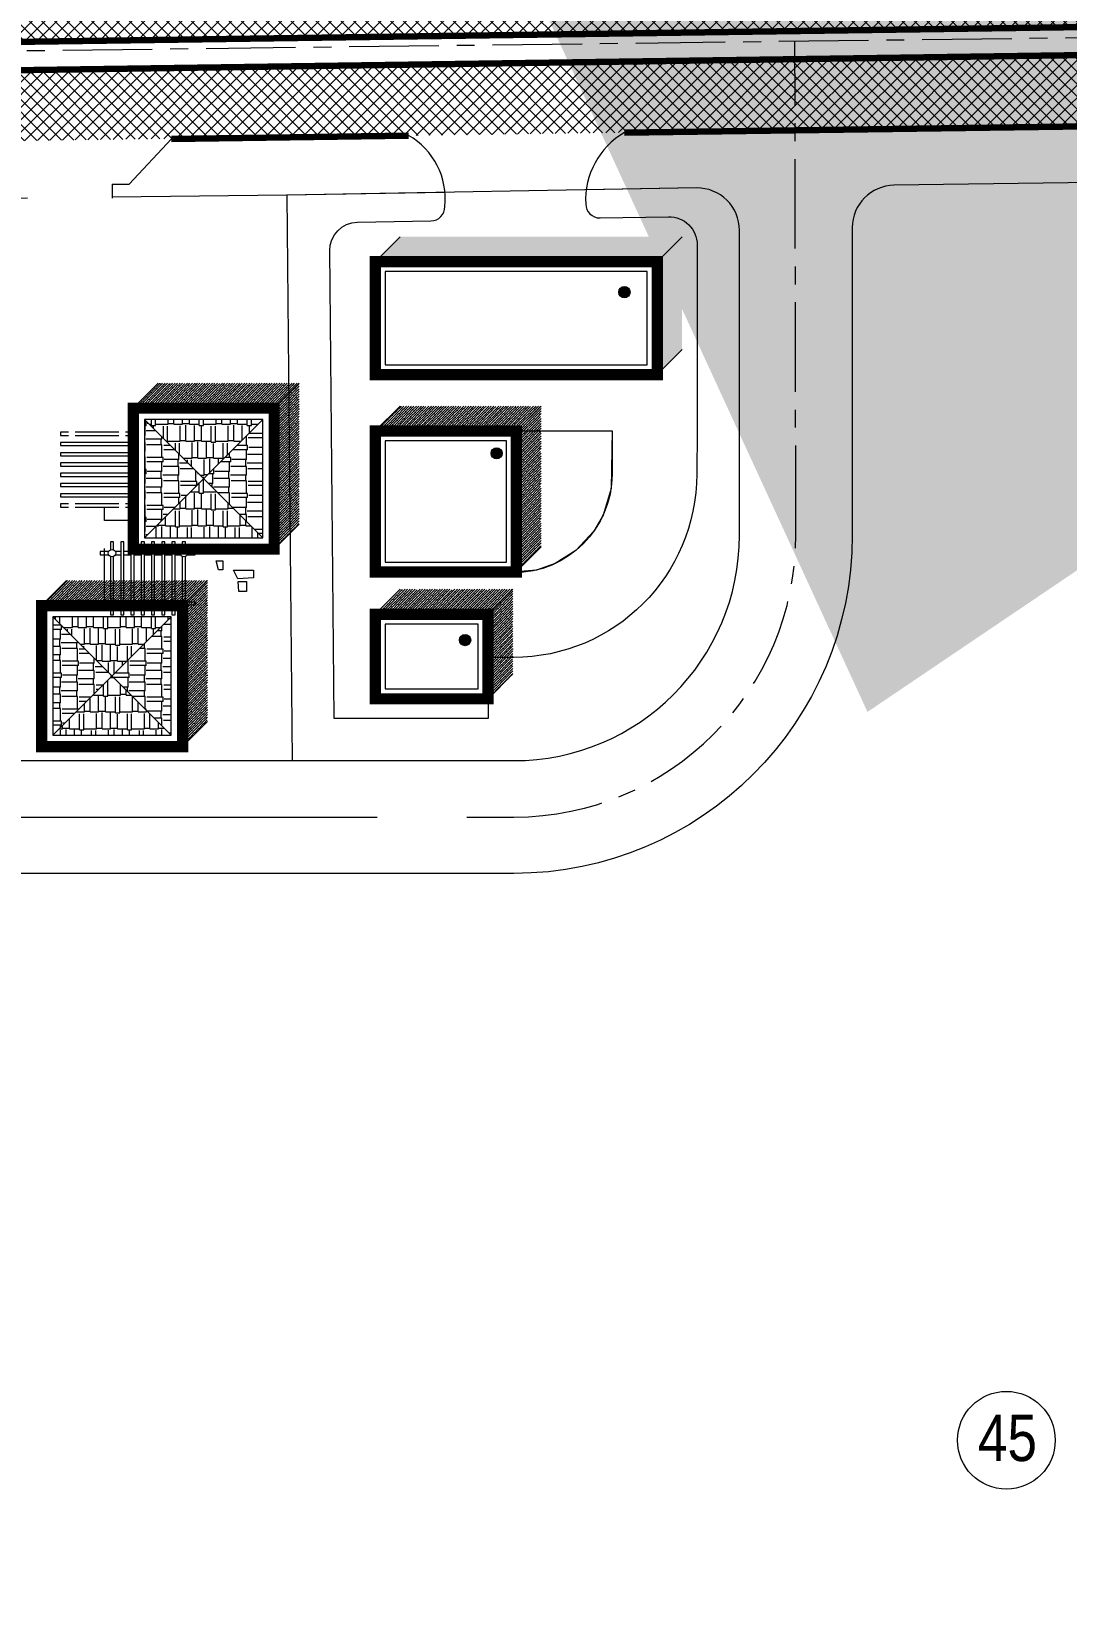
# Model space of a CAD drawing. Header units: millimetres. Extents: x 89040 to 596321, y -313033 to 2401191.
# Drawn here: x 595844.7 to 595918.1, y 1200502.9 to 1200615.6 of the extents above; entities that cross this region are included whole.
import ezdxf

# ---------------------------------------------------------------- set-up
doc = ezdxf.new("R2010")
doc.units = ezdxf.units.MM
doc.header["$MEASUREMENT"] = 0
doc.linetypes.add('CENTER', pattern=[50.800000000000004, 31.75, -6.349999999999999, 6.349999999999999, -6.349999999999999])
doc.layers.get('0').update_dxf_attribs({"color": 251, "lineweight": 9})
for name, color, linetype, lineweight in [('BONG', 250, 'Continuous', 9), ('BONGDO', 251, 'Continuous', 9), ('CONGTRINH', 7, 'Continuous', 20), ('CONGTRINH2', 30, 'Continuous', 18), ('KY HIEU', 9, 'Continuous', 9), ('LEDUONG', 6, 'Continuous', 20), ('LONGDUONG', 4, 'Continuous', 90), ('SO', 61, 'Continuous', 18), ('tang cao', 7, 'Continuous', 5), ('truc', 8, 'CENTER', 9), ('XE', 8, 'Continuous', 5)]:
    doc.layers.add(name, color=color, linetype=linetype, lineweight=lineweight)
doc.layers.add('DUONG NOI BO CONG TRINH', color=7, linetype='Continuous', lineweight=20, true_color=0x5e5e5e)
doc.styles.add('STYLE2', font='VHELVCN.TTF')
doc.styles.add('THAO', font='VHELVCN.TTF')
doc.dimstyles.new('SK100-M', dxfattribs={"dimscale": 100, "dimtxt": 3.6, "dimasz": 1.5, "dimexe": 3, "dimexo": 2, "dimgap": 0.5, "dimtad": 1, "dimdec": 0, "dimtxsty": 'THAO', "dimblk": 'ARCHTICK', "dimcen": 0.091, "dimdle": 3, "dimclrd": 256, "dimclre": 256, "dimclrt": 9, "dimadec": 0, "dimazin": 0, "dimtfac": 1, "dimtdec": 0, "dimtmove": 2, "dimatfit": 3, "dimfxl": 55, "dimfxlon": 1, "dimlwe": -1, "dimarcsym": 0})
pattern_1 = [(45, (27179.21699432831, -3.795911343069747), (-0.4419417382415922, 0.4419417382415923), []), (135, (27179.21699432831, -3.795911343069747), (-0.4419417382415923, -0.4419417382415922), [])]
pattern_2 = [(90, (594650.3527654881, 1198136.11866812), (-1.199999999999999, 2.55), [0.6000000000000001, -0.5, 0.7000000000000001, -0.3, 0.9, -0.4]), (90, (594650.302765488, 1198136.71866812), (-1.199999999999999, 2.55), [0.5, -1.9, 0.4, -0.6000000000000001]), (90, (594650.427765488, 1198137.91866812), (-1.199999999999999, 2.55), [0.3, -3.1]), (180, (594650.3527654881, 1198136.11866812), (-1.2, -0.85), [1.15, -3.65]), (180, (594650.3527654881, 1198136.71866812), (-1.2, -0.85), [1.125, -3.675]), (180, (594650.3527654881, 1198137.21866812), (-1.2, -0.85), [1.05, -3.75]), (180, (594650.427765488, 1198137.91866812), (-1.2, -0.85), [1.15, -3.65]), (180, (594650.427765488, 1198138.21866812), (-1.2, -0.85), [1.15, -3.65]), (180, (594650.3527654881, 1198139.11866812), (-1.2, -0.85), [1.1, -3.7])]
pattern_3 = [(0, (594650.3527654881, 1198136.11866812), (2.55, 1.2), [0.6000000000000001, -0.5, 0.7000000000000001, -0.3, 0.9, -0.4]), (0, (594650.9527654881, 1198136.16866812), (2.55, 1.2), [0.5, -1.9, 0.4, -0.6000000000000001]), (0, (594652.152765488, 1198136.04366812), (2.55, 1.2), [0.3, -3.1]), (90, (594650.3527654881, 1198136.11866812), (-0.85, 1.2), [1.15, -3.65]), (90, (594650.9527654881, 1198136.11866812), (-0.85, 1.2), [1.125, -3.675]), (90, (594651.4527654881, 1198136.11866812), (-0.85, 1.2), [1.05, -3.75]), (90, (594652.152765488, 1198136.04366812), (-0.85, 1.2), [1.15, -3.65]), (90, (594652.452765488, 1198136.04366812), (-0.85, 1.2), [1.15, -3.65]), (90, (594653.3527654881, 1198136.11866812), (-0.85, 1.2), [1.1, -3.7])]
pattern_4 = [(45, (594650.3527654881, 1198136.11866812), (-0.1767766952966369, 0.1767766952966369), []), (45, (594650.5295421833, 1198136.11866812), (-0.1767766952966369, 0.1767766952966369), [0.3125, -0.0625, 0, -0.0625])]

# ---------------------------------------------------------------- blocks, each defined once
blk = doc.blocks.new('fec')
for points in [[(-3458, 235.7265364781815), (-3458, 799.5), (-3685, 799.5), (-3685, 235.7265364781815)], [(-113.5, 235.7265364781815), (-113.5, 799.5), (113.5, 799.5), (113.5, 235.7265364781815)], [(-3685, -235.7265364781815), (-3685, -613.4999999999999)], [(-3685, -840.4999999999999), (-3685, -1340.5)], [(-3458, -613.4999999999999), (-3458, -235.7265364781815)], [(-3458, -1340.5), (-3458, -840.4999999999999)], [(-113.5, -613.4999999999999), (-113.5, -235.7265364781815)], [(-113.5, -1340.5), (-113.5, -840.4999999999999)], [(113.5, -235.7265364781815), (113.5, -613.4999999999999)], [(113.5, -840.4999999999999), (113.5, -1340.5)], [(-3685, -1567.5), (-3685, -2067.5)], [(-3458, -2067.5), (-3458, -1567.5)], [(-113.5, -2067.5), (-113.5, -1567.5)], [(113.5, -1567.5), (113.5, -2067.5)], [(-3685, -2294.5), (-3685, -2794.5)], [(-3685, -3021.5), (-3685, -3521.5)], [(-3458, -2794.5), (-3458, -2294.5)], [(-3458, -3521.5), (-3458, -3021.5)], [(-113.5, -2794.5), (-113.5, -2294.5)], [(-113.5, -3521.5), (-113.5, -3021.5)], [(113.5, -2294.5), (113.5, -2794.5)], [(113.5, -3021.5), (113.5, -3521.5)], [(-3685, -3748.5), (-3685, -4248.499999999999)], [(-3685, -4475.5), (-3685, -4853.273463521815)], [(-3458, -4248.499999999999), (-3458, -3748.5)], [(-3458, -4853.273463521815), (-3458, -4475.5)], [(-113.5, -4248.499999999999), (-113.5, -3748.5)], [(-113.5, -4853.273463521815), (-113.5, -4475.5)], [(113.5, -3748.5), (113.5, -4248.499999999999)], [(113.5, -4475.5), (113.5, -4853.273463521815)], [(-3685, -5324.726536478185), (-3685, -5934.499999999999), (-3458, -5934.499999999999), (-3458, -5324.726536478185)], [(113.5, -5324.726536478185), (113.5, -5934.499999999999), (-113.5, -5934.499999999999), (-113.5, -5324.726536478185)]]:
    blk.add_lwpolyline(points)
for centre in [(-3571.5, 0), (0, 0), (-3571.5, -5089), (0, -5089)]:
    blk.add_circle(centre, 261.6280757105399)
at = {"layer": 'BONG', "color": 134}
for points in [[(-3807.226536478185, 113.5), (-4379, 113.5), (-4379, -113.5), (-3807.226536478185, -113.5)], [(-235.7265364781852, 113.5), (-3335.773463521815, 113.5)], [(235.7265364781852, -113.5), (807.4999999999999, -113.5), (807.4999999999999, 113.5), (235.7265364781852, 113.5)], [(-3335.773463521815, -113.5), (-235.7265364781852, -113.5)], [(-3807.226536478185, -4975.5), (-4379, -4975.5), (-4379, -5202.5), (-3807.226536478185, -5202.5)], [(-235.7265364781852, -4975.5), (-3335.773463521815, -4975.5)], [(-3335.773463521815, -5202.5), (-235.7265364781852, -5202.5)], [(235.7265364781852, -5202.5), (807.4999999999999, -5202.5), (807.4999999999999, -4975.5), (235.7265364781852, -4975.5)]]:
    blk.add_lwpolyline(points, dxfattribs=at)
for points in [[(-4379, -840.4999999999999), (807.4999999999999, -840.4999999999999), (807.4999999999999, -613.4999999999999), (-4379, -613.4999999999999)], [(-4379, -1567.5), (807.4999999999999, -1567.5), (807.4999999999999, -1340.5), (-4379, -1340.5)], [(-4379, -2294.5), (807.4999999999999, -2294.5), (807.4999999999999, -2067.5), (-4379, -2067.5)], [(-4379, -3021.5), (807.4999999999999, -3021.5), (807.4999999999999, -2794.5), (-4379, -2794.5)], [(-4379, -3748.5), (807.4999999999999, -3748.5), (807.4999999999999, -3521.5), (-4379, -3521.5)], [(-4379, -4475.5), (807.4999999999999, -4475.5), (807.4999999999999, -4248.499999999999), (-4379, -4248.499999999999)]]:
    blk.add_lwpolyline(points, close=True, dxfattribs=at)
blk = doc.blocks.new('_ARCHTICK')
at = {"color": 0, "linetype": 'ByBlock', "const_width": 0.15}
blk.add_lwpolyline([(-0.5, -0.5), (0.5, 0.5)], dxfattribs=at)

msp = doc.modelspace()

# ---------------------------------------------------------------- hatches: boundary and pattern name
at = {"layer": 'BONGDO'}
h = msp.add_hatch(dxfattribs=at)
h.set_pattern_fill('ANSI35', color=256, style=0)
h.set_pattern_definition(pattern_4)
h.paths.add_polyline_path([(595869.079971049, 1200599.249475523), (595870.850107044, 1200601.019611518), (595890.850107044, 1200601.019611518), (595890.850107044, 1200593.019611518), (595889.079971049, 1200591.249475523), (595889.079971049, 1200599.249475523)])
h = msp.add_hatch(dxfattribs=at)
h.set_pattern_fill('ANSI35', color=256, style=0)
h.set_pattern_definition(pattern_4)
h.paths.add_polyline_path([(595861.9131736405, 1200578.864590417), (595863.6833096355, 1200580.634726412), (595863.6833096355, 1200590.634726414), (595853.6833096334, 1200590.634726414), (595851.9131736385, 1200588.864590419), (595861.9131736405, 1200588.864590419)])
h = msp.add_hatch(dxfattribs=at)
h.set_pattern_fill('ANSI35', color=256, style=0)
h.set_pattern_definition(pattern_4)
h.paths.add_polyline_path([(595879.079971049, 1200577.249475523), (595880.850107044, 1200579.019611518), (595880.850107044, 1200589.019611518), (595870.850107044, 1200589.019611518), (595869.079971049, 1200587.249475523), (595879.079971049, 1200587.249475523)])
h = msp.add_hatch(dxfattribs=at)
h.set_pattern_fill('ANSI35', color=256, style=0)
h.set_pattern_definition(pattern_4)
h.paths.add_polyline_path([(595845.4129298383, 1200574.864590417), (595847.1830658333, 1200576.634726412), (595857.1830658354, 1200576.634726412), (595857.1830658354, 1200566.634726409), (595855.4129298404, 1200564.864590415), (595855.2385690915, 1200575.010094737)])
h = msp.add_hatch(dxfattribs=at)
h.set_pattern_fill('ANSI35', color=256, style=0)
h.set_pattern_definition(pattern_4)
h.paths.add_polyline_path([(595877.079971049, 1200568.249475523), (595878.850107044, 1200570.019611518), (595878.850107044, 1200576.019611518), (595870.850107044, 1200576.019611518), (595869.079971049, 1200574.249475523), (595877.079971049, 1200574.249475523)])
at = {"layer": 'DUONG NOI BO CONG TRINH'}
h = msp.add_hatch(dxfattribs=at)
h.set_pattern_fill('NET', color=256, scale=5, angle=45, style=0)
h.set_pattern_definition(pattern_1)
h.paths.add_polyline_path([(595998.6559202491, 1200617.010962626), (596052.6180359892, 1200617.659607114, -1.001505896176268), (596052.6420749613, 1200615.659753852), (595998.6799592212, 1200615.011109364, -1.001505896169876)], flags=16)
h.paths.add_polyline_path([(596078.6156593093, 1200618.01123476), (596120.7133969328, 1200618.580622515, -1), (596120.7404452122, 1200616.580805426), (596078.6427075886, 1200616.01141767, -1)], flags=16)
h.paths.add_polyline_path([(596146.9251532733, 1200618.93514639), (596194.750692297, 1200619.582004816, -1), (596194.7777405763, 1200617.582187727), (596146.9522015526, 1200616.935329301, -1)], flags=16)
edge = h.paths.add_edge_path()
edge.add_line((595975.3657731194, 1200621.615198485), (595814.2191544888, 1200619.435629782))
edge.add_line((595814.2191544888, 1200619.435629782), (595814.2191544888, 1200614.440191809))
edge.add_line((595814.2191544888, 1200614.440191809), (595970.654496543, 1200616.63223688))
edge.add_arc((595970.668994583, 1200615.632341982), 0.9999999999477333, -89.2251002501614, 90.83070561076909, ccw=False)
edge.add_line((595970.682518723, 1200614.632433438), (595814.219154489, 1200612.439995707))
edge.add_line((595814.2191544888, 1200612.439995707), (595814.2191544888, 1200607.434532218))
edge.add_line((595814.2191544888, 1200607.434532218), (595974.1899593043, 1200609.598197596))
edge.add_arc((595974.2846282816, 1200602.598837783), 7.000000000000224, -2.97859514830634e-11, 90.77489974443807, ccw=False)
edge.add_line((595981.2846282816, 1200602.598837783), (595981.2846282816, 1200568.116294836))
edge.add_line((595981.2846282816, 1200568.116294836), (595987.2846282816, 1200568.116294836))
edge.add_line((595987.2846282816, 1200568.116294836), (595987.2846282816, 1200602.869345315))
edge.add_arc((595994.2846282816, 1200602.869345315), 6.999999999999652, 90.77489974509882, 179.9999999999777, ccw=False)
edge.add_line((595994.1899593043, 1200609.868705127), (596214.8495064847, 1200612.853208601))
edge.add_arc((596214.9576996019, 1200604.853940244), 7.999999999999771, 0.7748997443783878, 90.77489974684738, ccw=False)
edge.add_line((596222.9569679591, 1200604.962133361), (596223.1216775174, 1200592.784316545))
edge.add_line((596223.1216775174, 1200592.784316545), (596232.2089020642, 1200584.085348516))
edge.add_line((596232.2089020642, 1200584.085348516), (596230.7125239094, 1200568.116294836))
edge.add_line((596230.7125239094, 1200568.116294836), (596235.7344274414, 1200568.116294836))
edge.add_line((596235.7344274414, 1200568.116294836), (596236.8020628274, 1200579.50988992))
edge.add_arc((596237.797701228, 1200579.41659375), 1.000000000025044, -5.353261999382028, 174.6467380006179, ccw=False)
edge.add_line((596238.7933396285, 1200579.32329758), (596237.7431888541, 1200568.116294836))
edge.add_line((596237.7431888541, 1200568.116294836), (596242.7650923858, 1200568.116294836))
edge.add_line((596242.7650923858, 1200568.116294836), (596246.7145287261, 1200610.263903525))
edge.add_line((596246.7145287261, 1200610.263903525), (596249.3857955426, 1200635.204781873))
edge.add_arc((596209.6132655388, 1200639.464577303), 40.00000000000047, 353.8866998375029, 369.972605474975)
edge.add_line((596249.0088921756, 1200646.391669181), (596246.000757934, 1200663.499473659))
edge.add_line((596246.000757934, 1200663.499473659), (596243.074904783, 1200681.545597674))
edge.add_line((596243.074904783, 1200681.545597674), (596240.9523005484, 1200693.978825386))
edge.add_line((596240.9523005484, 1200693.978825386), (596234.8613653866, 1200727.436002905))
edge.add_line((596234.8613653866, 1200727.436002905), (596233.1083690637, 1200738.302447849))
edge.add_line((596233.1083690637, 1200738.302447849), (596228.0437250029, 1200738.302447849))
edge.add_line((596228.0437250029, 1200738.302447849), (596229.9332017264, 1200726.58999043))
edge.add_line((596229.9332017264, 1200726.58999043), (596240.6511780344, 1200667.716726069))
edge.add_arc((596239.6270493247, 1200667.758979898), 1.025000000000214, 202.9981794380681, 357.6374124406359, ccw=False)
edge.add_line((596238.6835191245, 1200667.358510471), (596227.961936262, 1200726.25158544))
edge.add_line((596227.9619362621, 1200726.251585439), (596226.0178673784, 1200738.302447849))
edge.add_line((596226.0178673784, 1200738.302447849), (596220.9532233176, 1200738.302447849))
edge.add_line((596220.9532233176, 1200738.302447849), (596223.0337726017, 1200725.405572965))
edge.add_line((596223.0337726017, 1200725.405572964), (596234.5272601291, 1200662.272467408))
edge.add_line((596234.5272601291, 1200662.272467408), (596222.346572496, 1200650.091779775))
edge.add_line((596222.346572496, 1200650.091779775), (596222.5782920497, 1200632.959572611))
edge.add_arc((596214.5790236925, 1200632.851379494), 7.999999999999778, -89.2251003182783, 0.7748997451993205, ccw=False)
edge.add_line((596214.6872168008, 1200624.852111136), (596214.350045043, 1200624.847550762))
edge.add_arc((596214.2689002119, 1200630.84700203), 6.000000000000309, 180.7748997448345, 270.774899681999, ccw=False)
edge.add_line((596208.269448944, 1200630.765857192), (596207.3404592219, 1200699.450800349))
edge.add_line((596207.3404592219, 1200699.450800349), (596201.5986652263, 1200738.302447849))
edge.add_line((596201.5986652263, 1200738.302447849), (596196.5443571823, 1200738.302447849))
edge.add_line((596196.5443571823, 1200738.302447849), (596202.2479127671, 1200699.709539215))
edge.add_arc((596192.3553617847, 1200698.247542273), 10.00000000000323, 0.7748997448081241, 8.406756993279828, ccw=False)
edge.add_line((596202.3544472312, 1200698.382783669), (596203.2428579415, 1200632.698053583))
edge.add_arc((596195.2435895844, 1200632.589860466), 8.000000000000002, -89.39342007300291, 0.7748997448214254, ccw=False)
edge.add_line((596195.3282825375, 1200624.590308785), (596062.0721675436, 1200622.98373728))
edge.add_line((596062.0721675436, 1200622.98373728), (595993.3999588923, 1200621.859215063))
edge.add_arc((595993.2846282818, 1200627.858106531), 6.000000000000245, 179.9999999999696, 271.1013940364465, ccw=False)
edge.add_line((595987.2846282817, 1200627.858106531), (595987.2846282817, 1200690.089951259))
edge.add_arc((595993.2846282818, 1200690.089951259), 6.000000000000794, 171.2561994801889, 179.9999999999826, ccw=False)
edge.add_line((595987.3543604938, 1200691.002049919), (595994.6293489247, 1200738.302447849))
edge.add_line((595994.6293489247, 1200738.302447849), (595988.5587967527, 1200738.302447849))
edge.add_line((595988.5587967527, 1200738.302447849), (595981.3543604938, 1200691.460764849))
edge.add_arc((595987.2846282817, 1200690.54866619), 6.000000000000679, 171.2561994801625, 179.9999999999739)
edge.add_line((595981.2846282817, 1200690.54866619), (595981.2846282817, 1200627.614649753))
edge.add_arc((595975.2846282817, 1200627.614649753), 5.999999999999999, 270.7748997452253, 359.99999999996965, ccw=False)
h = msp.add_hatch(dxfattribs=at)
h.set_pattern_fill('NET', color=256, scale=5, angle=45, style=0)
h.set_pattern_definition(pattern_1)
h.paths.add_polyline_path([(595630.3748945956, 1200478.801861896), (595769.4256455847, 1200546.957220973, -0.5504347150805704), (595780.9458568654, 1200539.884298884), (595781.2080394747, 1200520.918638873, 0.3573021920194797), (595775.3441320865, 1200505.521166325, 0.2634841532563126), (595735.6602983037, 1200412.09129189, 0.0411973363359268), (595738.9593987033, 1200395.471017946), (595744.3932171868, 1200398.32224284, -0.3028544932268082), (595778.5295652663, 1200500.400823107, 0.2116231949935918), (595788.3754827704, 1200496.659727888), (595796.2083582728, 1200483.404015115, -0.3670167064642831), (595795.1151936951, 1200477.028091571, 0.1852320290891514), (595775.3313811658, 1200441.408579372, 0.0789288417216947), (595777.5749769636, 1200415.733324899), (595784.2526520797, 1200419.237224336, -0.0943630089708797), (595783.2523431577, 1200440.286812408, -0.1676425808586051), (595797.7723757047, 1200468.668800296, -0.48392233030653), (595805.5422998258, 1200467.608021902), (595819.2434813263, 1200444.421271829, 0.1149863524073583), (595812.1490722288, 1200433.874991097), (595845.0094125232, 1200451.117418418, 0.1406396495466508), (595829.574615258, 1200450.525997186), (595816.0914204965, 1200473.343844473, -0.4793653953514409), (595818.8399161985, 1200480.63915528, -0.1955406021116033), (595861.932132909, 1200477.629785037, -0.0786483482962477), (595876.1281057587, 1200467.445971367), (595883.5160134004, 1200471.322542925, 0.0887768052661807), (595865.4881973601, 1200484.796070051, 0.2103083171618619), (595812.8967785473, 1200487.002505718, -0.3677892534571215), (595806.7717374412, 1200489.115707779), (595798.7066167023, 1200502.764453245, 0.4492483440201812), (595793.2024383567, 1200521.406750746), (595792.7374560233, 1200555.042455542), (595792.5567223554, 1200568.116294836), (595787.5562446158, 1200568.116294836), (595787.58501636, 1200566.03501599, -1), (595785.5852074376, 1200566.007370492), (595785.5560535201, 1200568.116294836), (595780.5555757807, 1200568.116294836), (595780.5788552087, 1200566.432316949, -0.2899607965050845), (595776.1005951096, 1200559.138230874), (595711.6693128623, 1200527.557407714), (595626.9334906854, 1200486.024367827, -0.4156562328863508), (595620.2324115818, 1200488.335577778), (595595.441693289, 1200539.550123221), (595588.8288845223, 1200534.84993947), (595673.0393592676, 1200360.881556037), (595680.127086431, 1200364.600617354), (595628.0750349805, 1200472.133691745, -0.4127723620592684)])
h.paths.add_polyline_path([(595787.8262216662, 1200548.586803692, 0.9999239193066308), (595785.826410652, 1200548.559310346, 1.98714308068e-05), (595785.8264117418, 1200548.559230868, 1.30736535604e-05), (595785.8264124622, 1200548.559178578, 2225215.435289543), (595785.8264124373, 1200548.559180375, 1.2191309903e-06), (595785.8264125048, 1200548.559175499, 4.3275847824e-06), (595785.8264127438, 1200548.559158191), (595786.1741282925, 1200523.40625084, 0.999844908096398), (595788.1739414547, 1200523.43358616, 7.75517789681e-05), (595788.1739372148, 1200523.433896338)], flags=16)
h.paths.add_polyline_path([(595796.3796985305, 1200496.873885755), (595823.5947902565, 1200450.817308077, -1), (595821.8729346012, 1200449.799853851), (595794.6578428752, 1200495.856431529, -1)], flags=16)
at = {"layer": 'tang cao'}
h = msp.add_hatch(color=256, dxfattribs=at)
edge = h.paths.add_edge_path()
edge.add_arc((595886.7523688388, 1200597.094800461), 0.399280375762523, 0, 360)
h = msp.add_hatch(color=256, dxfattribs=at)
edge = h.paths.add_edge_path()
edge.add_arc((595877.6915699429, 1200585.663462712), 0.399280375762523, 0, 360)
h = msp.add_hatch(color=256, dxfattribs=at)
edge = h.paths.add_edge_path()
edge.add_arc((595875.4538194918, 1200572.41192517), 0.399280375762523, 0, 360)
at = {"layer": 'XE'}
h = msp.add_hatch(dxfattribs=at)
h.set_pattern_fill('AR-RSHKE', color=22, scale=0.1, style=0)
h.set_pattern_definition(pattern_3)
h.paths.add_polyline_path([(595852.7131736386, 1200588.06459042), (595861.1131736404, 1200588.06459042), (595856.9131736394, 1200583.864590418)])
h = msp.add_hatch(dxfattribs=at)
h.set_pattern_fill('AR-RSHKE', color=30, scale=0.1, angle=90, style=0)
h.set_pattern_definition(pattern_2)
h.paths.add_polyline_path([(595852.7131736386, 1200588.06459042), (595856.9131736394, 1200583.864590418), (595852.7131736386, 1200579.664590417)])
h = msp.add_hatch(dxfattribs=at)
h.set_pattern_fill('AR-RSHKE', color=22, scale=0.1, angle=90, style=0)
h.set_pattern_definition(pattern_2)
h.paths.add_polyline_path([(595861.1131736404, 1200588.06459042), (595856.9131736394, 1200583.864590418), (595861.1131736404, 1200579.664590417)])
h = msp.add_hatch(dxfattribs=at)
h.set_pattern_fill('AR-RSHKE', color=30, scale=0.1, style=0)
h.set_pattern_definition(pattern_3)
h.paths.add_polyline_path([(595852.7131736386, 1200579.664590417), (595861.1131736404, 1200579.664590417), (595856.9131736394, 1200583.864590418)])
h = msp.add_hatch(dxfattribs=at)
h.set_pattern_fill('AR-RSHKE', color=22, scale=0.1, style=0)
h.set_pattern_definition(pattern_3)
h.paths.add_polyline_path([(595846.2129298383, 1200574.064590417), (595854.6129298402, 1200574.064590417), (595850.4129298392, 1200569.864590416)])
h = msp.add_hatch(dxfattribs=at)
h.set_pattern_fill('AR-RSHKE', color=30, scale=0.1, angle=90, style=0)
h.set_pattern_definition(pattern_2)
h.paths.add_polyline_path([(595846.2129298383, 1200574.064590417), (595850.4129298392, 1200569.864590416), (595846.2129298383, 1200565.664590414)])
h = msp.add_hatch(dxfattribs=at)
h.set_pattern_fill('AR-RSHKE', color=22, scale=0.1, angle=90, style=0)
h.set_pattern_definition(pattern_2)
h.paths.add_polyline_path([(595854.6129298402, 1200574.064590417), (595850.4129298392, 1200569.864590416), (595854.6129298402, 1200565.664590414)])
h = msp.add_hatch(dxfattribs=at)
h.set_pattern_fill('AR-RSHKE', color=30, scale=0.1, style=0)
h.set_pattern_definition(pattern_3)
h.paths.add_polyline_path([(595846.2129298383, 1200565.664590414), (595854.6129298402, 1200565.664590414), (595850.4129298392, 1200569.864590416)])

# ---------------------------------------------------------------- linework, layer by layer
at = {"layer": 'BONG'}
for p, q in [((595849.875173638, 1200580.905090418), (595849.875173638, 1200581.844163507)), ((595851.9131736385, 1200580.905090418), (595849.875173638, 1200580.905090418)), ((595849.875173638, 1200574.864590417), (595849.875173638, 1200578.905090417))]:
    msp.add_line(p, q, dxfattribs=at)
at = {"layer": 'BONG', "color": 134}
for points in [[(595847.3326971009, 1200587.160163508), (595846.7609236373, 1200587.160163508), (595846.7609236373, 1200586.933163508), (595847.3326971009, 1200586.933163508)], [(595850.9041971017, 1200587.160163508), (595847.8041501739, 1200587.160163508)], [(595847.8041501739, 1200586.933163508), (595850.9041971017, 1200586.933163508)], [(595851.3756501749, 1200586.933163508), (595851.9474236387, 1200586.933163508), (595851.9474236387, 1200587.160163508), (595851.3756501749, 1200587.160163508)], [(595847.3326971009, 1200582.071163506), (595846.7609236373, 1200582.071163506), (595846.7609236373, 1200581.844163506), (595847.3326971009, 1200581.844163506)], [(595850.9041971017, 1200582.071163506), (595847.8041501739, 1200582.071163506)], [(595847.8041501739, 1200581.844163506), (595850.9041971017, 1200581.844163506)], [(595851.3756501749, 1200581.844163506), (595851.9474236387, 1200581.844163506), (595851.9474236387, 1200582.071163506), (595851.3756501749, 1200582.071163506)]]:
    msp.add_lwpolyline(points, dxfattribs=at)
for points in [[(595846.7609236373, 1200586.206163508), (595851.9474236387, 1200586.206163508), (595851.9474236387, 1200586.433163508), (595846.7609236373, 1200586.433163508)], [(595846.7609236373, 1200585.479163507), (595851.9474236387, 1200585.479163507), (595851.9474236387, 1200585.706163508), (595846.7609236373, 1200585.706163508)], [(595846.7609236373, 1200584.752163507), (595851.9474236387, 1200584.752163507), (595851.9474236387, 1200584.979163507), (595846.7609236373, 1200584.979163507)], [(595846.7609236373, 1200584.025163507), (595851.9474236387, 1200584.025163507), (595851.9474236387, 1200584.252163507), (595846.7609236373, 1200584.252163507)], [(595846.7609236373, 1200583.298163507), (595851.9474236387, 1200583.298163507), (595851.9474236387, 1200583.525163507), (595846.7609236373, 1200583.525163507)], [(595846.7609236373, 1200582.571163507), (595851.9474236387, 1200582.571163507), (595851.9474236387, 1200582.798163507), (595846.7609236373, 1200582.798163507)]]:
    msp.add_lwpolyline(points, close=True, dxfattribs=at)
at = {"layer": 'BONG'}
for points in [[(595857.8041736396, 1200578.029504871), (595858.2621736398, 1200578.029504871), (595858.2621736398, 1200577.397504871), (595857.9566736397, 1200577.397504871), (595857.8041736396, 1200578.029504871)], [(595859.0256736398, 1200577.375504871), (595860.4431736402, 1200577.375504871), (595860.4431736402, 1200576.831004871), (595859.340887444, 1200576.764315789), (595859.0256736398, 1200577.375504871)], [(595859.35267364, 1200576.569504871), (595859.9411736401, 1200576.569504871), (595859.9411736401, 1200575.850504871), (595859.3961736399, 1200575.850504871), (595859.35267364, 1200576.569504871)]]:
    msp.add_lwpolyline(points, dxfattribs=at)
at = {"layer": 'BONGDO'}
for p, q in [((595869.079971049, 1200599.249475523), (595870.850107044, 1200601.019611518)), ((595889.079971049, 1200599.249475523), (595890.850107044, 1200601.019611518)), ((595889.079971049, 1200591.249475523), (595890.850107044, 1200593.019611518)), ((595851.9131736385, 1200588.864590419), (595853.6833096334, 1200590.634726414)), ((595861.9131736405, 1200588.864590419), (595863.6833096355, 1200590.634726414)), ((595869.079971049, 1200587.249475523), (595870.850107044, 1200589.019611518)), ((595879.079971049, 1200587.249475523), (595880.850107044, 1200589.019611518)), ((595861.9131736405, 1200578.864590417), (595863.6833096355, 1200580.634726412)), ((595879.079971049, 1200577.249475523), (595880.850107044, 1200579.019611518)), ((595845.4129298383, 1200574.864590417), (595847.1830658333, 1200576.634726412)), ((595855.4129298404, 1200574.864590417), (595857.1830658354, 1200576.634726412)), ((595869.079971049, 1200574.249475523), (595870.850107044, 1200576.019611518)), ((595877.079971049, 1200574.249475523), (595878.850107044, 1200576.019611518)), ((595877.079971049, 1200568.249475523), (595878.850107044, 1200570.019611518)), ((595855.4129298404, 1200564.864590415), (595857.1830658354, 1200566.634726409))]:
    msp.add_line(p, q, dxfattribs=at)
at = {"layer": 'CONGTRINH', "const_width": 0.8}
for points in [[(595869.079971049, 1200591.249475523), (595889.079971049, 1200591.249475523), (595889.079971049, 1200599.249475523), (595869.079971049, 1200599.249475523)], [(595851.9131736385, 1200578.864590417), (595861.9131736405, 1200578.864590417), (595861.9131736405, 1200588.864590419), (595851.9131736385, 1200588.864590419)], [(595869.079971049, 1200577.249475523), (595879.079971049, 1200577.249475523), (595879.079971049, 1200587.249475523), (595869.079971049, 1200587.249475523)], [(595845.4129298383, 1200564.864590415), (595855.4129298404, 1200564.864590415), (595855.4129298404, 1200574.864590417), (595845.4129298383, 1200574.864590417)], [(595869.079971049, 1200568.249475523), (595877.079971049, 1200568.249475523), (595877.079971049, 1200574.249475523), (595869.079971049, 1200574.249475523)]]:
    msp.add_lwpolyline(points, close=True, dxfattribs=at)
at = {"layer": 'CONGTRINH2'}
for p, q in [((595852.7131736386, 1200588.06459042), (595861.1131736404, 1200579.664590417)), ((595861.1131736404, 1200588.06459042), (595852.7131736386, 1200579.664590417)), ((595846.2129298383, 1200574.064590417), (595854.6129298402, 1200565.664590414)), ((595854.6129298402, 1200574.064590417), (595846.2129298383, 1200565.664590414))]:
    msp.add_line(p, q, dxfattribs=at)
for points in [[(595869.7799710489, 1200591.949475523), (595888.379971049, 1200591.949475523), (595888.379971049, 1200598.549475523), (595869.7799710489, 1200598.549475523)], [(595852.7131736386, 1200579.664590417), (595861.1131736404, 1200579.664590417), (595861.1131736404, 1200588.06459042), (595852.7131736386, 1200588.06459042)], [(595869.7799710489, 1200577.949475523), (595878.3799710491, 1200577.949475523), (595878.3799710491, 1200586.549475523), (595869.7799710489, 1200586.549475523)], [(595846.2129298383, 1200565.664590414), (595854.6129298402, 1200565.664590414), (595854.6129298402, 1200574.064590417), (595846.2129298383, 1200574.064590417)], [(595869.7799710489, 1200568.949475523), (595876.379971049, 1200568.949475523), (595876.379971049, 1200573.549475523), (595869.7799710489, 1200573.549475523)]]:
    msp.add_lwpolyline(points, close=True, dxfattribs=at)
at = {"layer": 'LEDUONG'}
for p, q in [((595854.6229760764, 1200607.98100912), (595851.6260198259, 1200604.755969158)), ((595850.4256071288, 1200604.755969158), (595851.6260198259, 1200604.755969158)), ((595850.4256071288, 1200604.755969158), (595850.4256071288, 1200603.755969158))]:
    msp.add_line(p, q, dxfattribs=at)
for points in [[(595886.7542293711, 1200608.415596422), (595886.7542293711, 1200608.415596422, 0.2802634045301849), (595884.0079617886, 1200603.344470766), (595884.0079617886, 1200603.344470766, 0.4142135623730728), (595885.025578625, 1200602.362403572), (595889.8811637015, 1200602.448724364, -0.4194295967546182), (595891.9167133434, 1200600.449040333), (595891.9167133434, 1200587.249475523)], [(595877.079971049, 1200566.864257011), (595866.1640648298, 1200566.864257011), (595865.8567313332, 1200600.038336884, -0.4117227184456849), (595867.8210958705, 1200602.056548652), (595873.0274744403, 1200602.149105721, 0.4142135623730704), (595874.0095416348, 1200603.166722557), (595874.0095416348, 1200603.166722557, 0.2998127664070742), (595871.4451470947, 1200608.208535318), (595871.4451470947, 1200608.208535318)], [(595971.189959304, 1200605.557255612), (595971.1899593043, 1200605.557255612), (595905.8761409244, 1200604.673861621), (595905.8761409244, 1200604.673861621, 0.4102578377898908), (595902.9167133434, 1200601.674135987), (595902.9167133434, 1200579.864257012, -0.4142135623730951), (595878.9167133432, 1200555.864257012), (595799.7682364271, 1200555.864257012, 0.4182681007603325), (595796.7685230434, 1200552.822788764), (595797.170550714, 1200523.74107301, -0.3611399984404011), (595803.2775208097, 1200502.892909036)], [(595844.4252926752, 1200603.755969158), (595801.0718035754, 1200603.25634349), (595796.073344668, 1200598.11928418), (595796.5585690989, 1200566.817757732, 0.4096808588669089), (595799.5582087137, 1200563.864257012), (595863.1917288904, 1200563.864257012)], [(595863.1917288904, 1200563.864257012), (595878.9167133434, 1200563.864257012, 0.4142135623720295), (595894.9167133432, 1200579.864257011), (595894.9167133432, 1200601.484780715, 0.4181803826215236), (595891.8761409244, 1200604.484506349), (595884.0482371148, 1200604.345344775)], [(595891.9167133434, 1200587.249475523), (595891.8805553045, 1200584.18641003, -0.4142135623720397), (595878.8805553045, 1200571.18641003), (595877.079971049, 1200571.18641003)], [(595885.8805553043, 1200587.249475523), (595885.8805553043, 1200584.18641003, -0.4142135623720295), (595878.8805553045, 1200577.18641003), (595878.8805553045, 1200577.18641003), (595878.8805553045, 1200577.18641003)]]:
    msp.add_lwpolyline(points, format="xyb", dxfattribs=at)
for points in [[(595862.8201975176, 1200603.967960553), (595862.8201975176, 1200603.967960553), (595850.4256071288, 1200603.825119558)], [(595874.0241257697, 1200604.167139838), (595862.8201975176, 1200603.967960553)], [(595869.079971049, 1200587.249475523), (595885.8805553043, 1200587.249475523), (595885.8062393327, 1200583.169109317), (595885.2422428069, 1200581.26597648), (595884.5951030252, 1200580.143645586), (595883.309627576, 1200578.765771801), (595881.8347970487, 1200577.840351748), (595880.5164670249, 1200577.38025158), (595879.079971049, 1200577.249475523), (595869.079971049, 1200577.249475523), (595869.079971049, 1200587.249475523)], [(595879.079971049, 1200587.249475523), (595885.8805553043, 1200587.249475523)], [(595877.079971049, 1200571.18641003), (595877.079971049, 1200566.864257011)]]:
    msp.add_lwpolyline(points, dxfattribs=at)
msp.add_lwpolyline([(595894.9167133432, 1200601.484780715, 0.418180382621512), (595891.8761409244, 1200604.484506349), (595862.8201975176, 1200603.967960553), (595863.1917288904, 1200563.864257012), (595878.9167133434, 1200563.864257012, 0.4142135623720295), (595894.9167133432, 1200579.864257011)], format="xyb", close=True, dxfattribs=at)
at = {"layer": 'LONGDUONG'}
for p, q in [((595803.9144029465, 1200614.295796818), (595970.6554704435, 1200616.632250527)), ((595803.9414512258, 1200612.295979729), (595970.682518723, 1200614.632433438)), ((595886.7542293711, 1200608.415596422), (595969.1223386062, 1200609.529656118)), ((595854.6229760764, 1200607.981009121), (595871.4451470947, 1200608.208535318))]:
    msp.add_line(p, q, dxfattribs=at)
at = {"layer": 'SO', "linetype": 'Continuous'}
msp.add_circle((595913.8459312588, 1200515.659136624), 3.467247591789401, dxfattribs=at)
at = {"layer": 'tang cao'}
for centre in [(595886.7523688388, 1200597.094800461), (595877.6915699429, 1200585.663462712), (595875.4538194918, 1200572.41192517)]:
    msp.add_circle(centre, 0.399280375762523, dxfattribs=at)
at = {"layer": 'truc', "color": 171, "ltscale": 0.2}
msp.add_line((595785.9646089791, 1200613.497524131), (596241.5234313398, 1200619.176853522), dxfattribs=at)
at = {"layer": 'truc', "color": 171}
msp.add_line((595786.6702258156, 1200559.864257012), (595878.9167133432, 1200559.864257012), dxfattribs=at)
at = {"layer": 'truc', "color": 171, "ltscale": 0.2}
msp.add_lwpolyline([(595898.9167133432, 1200579.864257012), (595898.8466769677, 1200614.904794532)], dxfattribs=at)
for centre, radius, start, end in [((595878.9167133432, 1200579.864257012), 20, 270, 0), ((595837.9963682513, 1200423.767283826), 100, 120.3714622322811, 14.82205130349537)]:
    msp.add_arc(centre, radius, start, end, dxfattribs=at)

# ---------------------------------------------------------------- block references
at = {"layer": 'BONG', "xscale": 0.0009999999310821, "yscale": 0.0009999999310821, "zscale": 0.0009999999310821, "rotation": 270}
msp.add_blockref('fec', (595855.5001585389, 1200575.014590417), dxfattribs=at)

# ---------------------------------------------------------------- texts
at = {"layer": 'SO', "linetype": 'Continuous', "style": 'STYLE2'}
msp.add_text('45', height=3.290624999999999, dxfattribs=at).set_placement((595911.8276432594, 1200514.184075284))

# ---------------------------------------------------------------- leaders
at = {"layer": 'KY HIEU', "color": 8}
msp.add_leader([(596080.3371410317, 1200686.463975122), (596079.230905348, 1200685.954960862)], dimstyle='SK100-M', override={"dimasz": 2.1, "dimgap": 0.5, "dimtad": 0}, dxfattribs=at)

doc.saveas('drawing.dxf')
